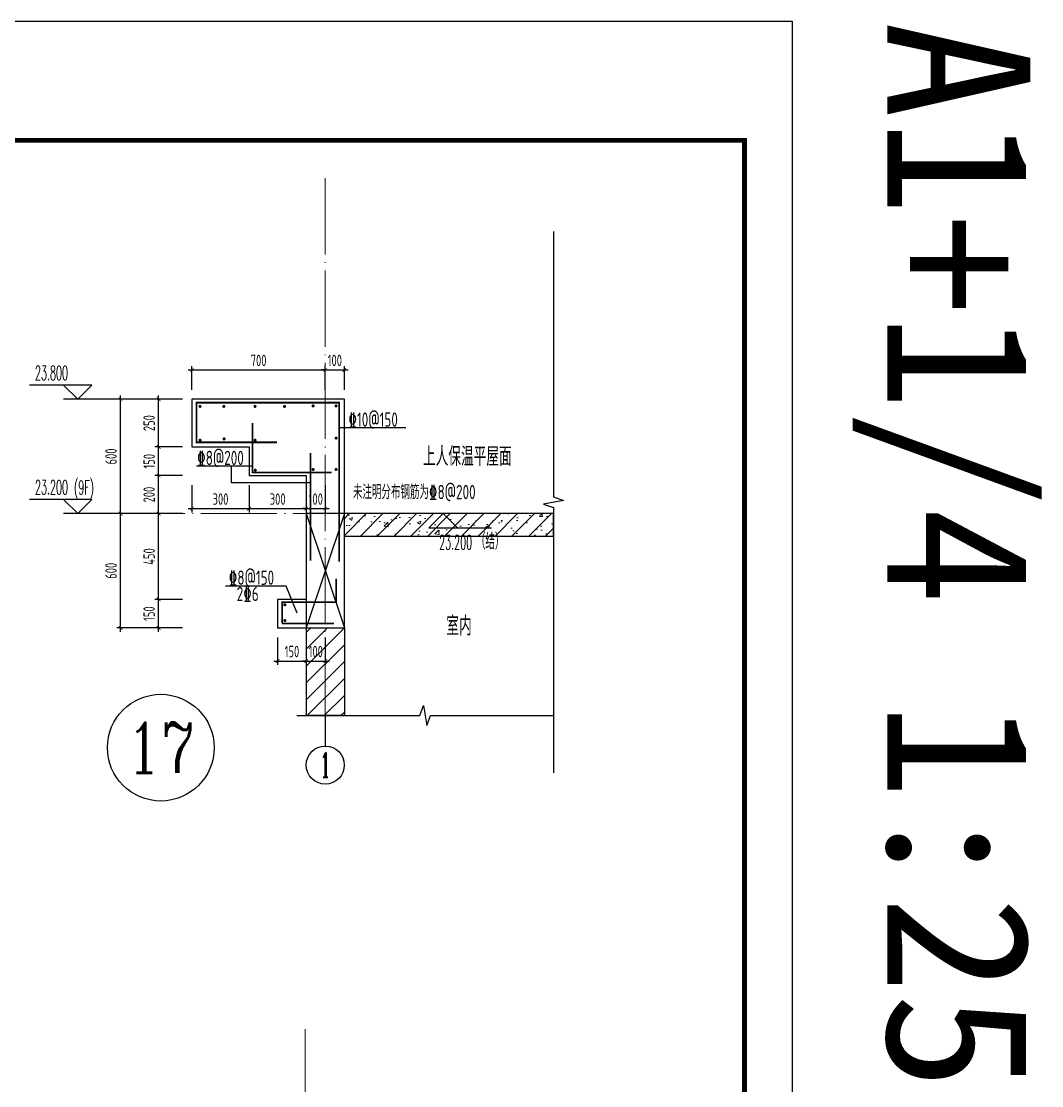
# Model space of a CAD drawing. Extents: x -1307975 to -76406, y -96289 to 379359.
# Drawn here: x -495474 to -490118, y 273602 to 279189 of the extents above; entities that cross this region are included whole.
import ezdxf
from ezdxf.enums import TextEntityAlignment as Align

# ---------------------------------------------------------------- set-up
doc = ezdxf.new("R2010")
doc.units = 0
doc.header["$LTSCALE"] = 1000
doc.linetypes.add('DOTE', pattern=[2.42, 2, -0.2, 0.02, -0.2])
doc.layers.get('0').update_dxf_attribs({"linetype": 'CONTINUOUS'})
doc.layers.get('DEFPOINTS').update_dxf_attribs({"linetype": 'CONTINUOUS'})
for name, color, linetype in [('A-AXIS_TEXT', 7, 'CONTINUOUS'), ('AXIS', 3, 'CONTINUOUS'), ('DIM', 2, 'CONTINUOUS'), ('DIM_ELEV', 3, 'CONTINUOUS'), ('DIM_SYMB', 3, 'CONTINUOUS'), ('PUB_TEXT', 2, 'CONTINUOUS'), ('REIN', 6, 'CONTINUOUS'), ('S-大样-砼线', 7, 'CONTINUOUS'), ('S-引出线', 40, 'CONTINUOUS'), ('TEXT', 2, 'CONTINUOUS'), ('WALL', 5, 'CONTINUOUS')]:
    doc.layers.add(name, color=color, linetype=linetype)
for name, color, linetype, lineweight in [('AXIS_TEXT', 7, 'CONTINUOUS', 20), ('DOTE', 19, 'DOTE', 9), ('PUB_HATCH', 8, 'CONTINUOUS', 9), ('图框', 9, 'CONTINUOUS', 18)]:
    doc.layers.add(name, color=color, linetype=linetype, lineweight=lineweight)
doc.layers.add('yichutu', color=7, linetype='CONTINUOUS', true_color=0xffffff)
doc.styles.add('_TCH_AXIS', font='COMPLEX', dxfattribs={"bigfont": 'GBCBIG'})
doc.styles.add('_TCH_DIM', font='SIMPLEX.shx', dxfattribs={"width": 0.7, "bigfont": 'GBCBIG.shx'})
doc.styles.add('_TCH_LABEL', font='simhei.ttf')
doc.styles.add('COMPLEX', font='COMPLEX')
doc.styles.add('TSSD_DIMENSION', font='Tssdeng.shx', dxfattribs={"width": 0.7, "bigfont": 'tssdchn.shx'})
doc.styles.add('TSSD_REIN', font='tssdeng.shx', dxfattribs={"width": 0.7, "height": 300, "bigfont": 'tssdchn.shx'})
doc.dimstyles.new('TSSD_20_20', dxfattribs={"dimtxt": 60, "dimasz": 20, "dimexe": 20, "dimexo": 50, "dimgap": 20, "dimtad": 1, "dimdec": 0, "dimzin": 0, "dimdsep": 46, "dimtxsty": 'TSSD_DIMENSION', "dimblk": 'ARCHTICK', "dimblk1": 'ARCHTICK', "dimblk2": 'ARCHTICK', "dimcen": 0, "dimdle": 20, "dimclrt": 7, "dimadec": 0, "dimazin": 0, "dimtfac": 1, "dimtdec": 0, "dimtix": 1, "dimtmove": 2, "dimatfit": 3, "dimfxl": 1, "dimtolj": 1, "dimtzin": 0, "dimarcsym": 0})

# ---------------------------------------------------------------- blocks, each defined once
blk = doc.blocks.new('GFDDDDRG')
at = {"layer": '图框'}
blk.add_lwpolyline([(923310, -107437), (923310, -159999), (893610, -159999), (893610, -107437)], close=True, dxfattribs=at)
blk.add_lwpolyline([(923310, -107437), (923310, -159999), (893610, -159999), (893610, -107437)], close=True, dxfattribs=at)
at = {"layer": '图框', "const_width": 50}
blk.add_lwpolyline([(894110, -159499), (922810, -159499), (922810, -108687), (894110, -108687)], close=True, dxfattribs=at)
blk = doc.blocks.new('yct-1051-594-26275-14850-25-1002.0')
at = {"layer": 'yichutu', "color": 7, "true_color": 0xffffff}
blk.add_lwpolyline([(0, 0), (0, 14850), (26275, 14850), (26275, 0)], close=True, dxfattribs=at)
at = {"layer": 'yichutu', "color": 7, "true_color": 0xffffff, "style": '_TCH_LABEL'}
blk.add_text('A1+1/4 1:25', height=750, dxfattribs=at).set_placement((0, 15350))
blk = doc.blocks.new('_ArchTick')
at = {"color": 0, "linetype": 'ByBlock', "const_width": 0.15}
blk.add_lwpolyline([(-0.5, -0.5), (0.5, 0.5)], dxfattribs=at)
blk = doc.blocks.new('*D2643')
at = {"layer": 'DEFPOINTS', "color": 0, "transparency": 16777216}
for p in [(-494128.3, 276004.8), (-493978.3, 276004.8), (-493978.3, 275831.1)]:
    blk.add_point(p, dxfattribs=at)
at = {"layer": 'DIM', "color": 0, "lineweight": -2, "transparency": 16777216}
for p, q in [((-494128.3, 275954.8), (-494128.3, 275811.1)), ((-493978.3, 275954.8), (-493978.3, 275811.1)), ((-494148.3, 275831.1), (-493958.3, 275831.1))]:
    blk.add_line(p, q, dxfattribs=at)
at = {"layer": 'DIM', "color": 0, "lineweight": -2, "transparency": 16777216, "xscale": 20, "yscale": 20, "zscale": 20, "rotation": 180}
blk.add_blockref('_ArchTick', (-494128.3, 275831.1), dxfattribs=at)
at = {"layer": 'DIM', "color": 0, "lineweight": -2, "transparency": 16777216, "xscale": 20, "yscale": 20, "zscale": 20}
blk.add_blockref('_ArchTick', (-493978.3, 275831.1), dxfattribs=at)
at = {"layer": 'DIM', "color": 7, "transparency": 16777216, "insert": (-494053.3, 275881.1), "char_height": 60, "attachment_point": 5, "style": 'TSSD_DIMENSION'}
blk.add_mtext('\\A1;150', dxfattribs=at)
blk = doc.blocks.new('*D2644')
at = {"layer": 'DEFPOINTS', "color": 0, "transparency": 16777216}
for p in [(-493978.3, 276004.8), (-493878.3, 276004.8), (-493878.3, 275831.1)]:
    blk.add_point(p, dxfattribs=at)
at = {"layer": 'DIM', "color": 0, "lineweight": -2, "transparency": 16777216}
for p, q in [((-493978.3, 275954.8), (-493978.3, 275811.1)), ((-493878.3, 275954.8), (-493878.3, 275811.1)), ((-493978.3, 275831.1), (-493998.3, 275831.1)), ((-493978.3, 275831.1), (-493878.3, 275831.1)), ((-493878.3, 275831.1), (-493858.3, 275831.1))]:
    blk.add_line(p, q, dxfattribs=at)
at = {"layer": 'DIM', "color": 0, "lineweight": -2, "transparency": 16777216, "xscale": 20, "yscale": 20, "zscale": 20}
blk.add_blockref('_ArchTick', (-493978.3, 275831.1), dxfattribs=at)
at = {"layer": 'DIM', "color": 0, "lineweight": -2, "transparency": 16777216, "xscale": 20, "yscale": 20, "zscale": 20, "rotation": 180}
blk.add_blockref('_ArchTick', (-493878.3, 275831.1), dxfattribs=at)
at = {"layer": 'DIM', "color": 7, "transparency": 16777216, "insert": (-493928.3, 275881.1), "char_height": 60, "attachment_point": 5, "style": 'TSSD_DIMENSION'}
blk.add_mtext('\\A1;100', dxfattribs=at)
blk = doc.blocks.new('*D2645')
at = {"layer": 'DEFPOINTS', "color": 0, "transparency": 16777216}
for p in [(-494578.3, 276804.8), (-494278.3, 276804.8), (-494278.3, 276631.1)]:
    blk.add_point(p, dxfattribs=at)
at = {"layer": 'DIM', "color": 0, "lineweight": -2, "transparency": 16777216}
for p, q in [((-494578.3, 276754.8), (-494578.3, 276611.1)), ((-494278.3, 276754.8), (-494278.3, 276611.1)), ((-494598.3, 276631.1), (-494258.3, 276631.1))]:
    blk.add_line(p, q, dxfattribs=at)
at = {"layer": 'DIM', "color": 0, "lineweight": -2, "transparency": 16777216, "xscale": 20, "yscale": 20, "zscale": 20, "rotation": 180}
blk.add_blockref('_ArchTick', (-494578.3, 276631.1), dxfattribs=at)
at = {"layer": 'DIM', "color": 0, "lineweight": -2, "transparency": 16777216, "xscale": 20, "yscale": 20, "zscale": 20}
blk.add_blockref('_ArchTick', (-494278.3, 276631.1), dxfattribs=at)
at = {"layer": 'DIM', "color": 7, "transparency": 16777216, "insert": (-494428.3, 276681.1), "char_height": 60, "attachment_point": 5, "style": 'TSSD_DIMENSION'}
blk.add_mtext('\\A1;300', dxfattribs=at)
blk = doc.blocks.new('*D2646')
at = {"layer": 'DEFPOINTS', "color": 0, "transparency": 16777216}
for p in [(-494278.3, 276804.8), (-493978.3, 276804.8), (-493978.3, 276631.1)]:
    blk.add_point(p, dxfattribs=at)
at = {"layer": 'DIM', "color": 0, "lineweight": -2, "transparency": 16777216}
for p, q in [((-494278.3, 276754.8), (-494278.3, 276611.1)), ((-493978.3, 276754.8), (-493978.3, 276611.1)), ((-494298.3, 276631.1), (-493958.3, 276631.1))]:
    blk.add_line(p, q, dxfattribs=at)
at = {"layer": 'DIM', "color": 0, "lineweight": -2, "transparency": 16777216, "xscale": 20, "yscale": 20, "zscale": 20, "rotation": 180}
blk.add_blockref('_ArchTick', (-494278.3, 276631.1), dxfattribs=at)
at = {"layer": 'DIM', "color": 0, "lineweight": -2, "transparency": 16777216, "xscale": 20, "yscale": 20, "zscale": 20}
blk.add_blockref('_ArchTick', (-493978.3, 276631.1), dxfattribs=at)
at = {"layer": 'DIM', "color": 7, "transparency": 16777216, "insert": (-494128.3, 276681.1), "char_height": 60, "attachment_point": 5, "style": 'TSSD_DIMENSION'}
blk.add_mtext('\\A1;300', dxfattribs=at)
blk = doc.blocks.new('*D2647')
at = {"layer": 'DEFPOINTS', "color": 0, "transparency": 16777216}
for p in [(-493978.3, 276804.8), (-493878.3, 276804.8), (-493878.3, 276631.1)]:
    blk.add_point(p, dxfattribs=at)
at = {"layer": 'DIM', "color": 0, "lineweight": -2, "transparency": 16777216}
for p, q in [((-493978.3, 276754.8), (-493978.3, 276611.1)), ((-493878.3, 276754.8), (-493878.3, 276611.1)), ((-493978.3, 276631.1), (-493998.3, 276631.1)), ((-493978.3, 276631.1), (-493878.3, 276631.1)), ((-493878.3, 276631.1), (-493858.3, 276631.1))]:
    blk.add_line(p, q, dxfattribs=at)
at = {"layer": 'DIM', "color": 0, "lineweight": -2, "transparency": 16777216, "xscale": 20, "yscale": 20, "zscale": 20}
blk.add_blockref('_ArchTick', (-493978.3, 276631.1), dxfattribs=at)
at = {"layer": 'DIM', "color": 0, "lineweight": -2, "transparency": 16777216, "xscale": 20, "yscale": 20, "zscale": 20, "rotation": 180}
blk.add_blockref('_ArchTick', (-493878.3, 276631.1), dxfattribs=at)
at = {"layer": 'DIM', "color": 7, "transparency": 16777216, "insert": (-493928.3, 276681.1), "char_height": 60, "attachment_point": 5, "style": 'TSSD_DIMENSION'}
blk.add_mtext('\\A1;100', dxfattribs=at)
blk = doc.blocks.new('*D2648')
at = {"layer": 'DEFPOINTS', "color": 0, "transparency": 16777216}
for p in [(-493878.3, 277358.9), (-494578.3, 277204.8), (-493878.3, 277204.8)]:
    blk.add_point(p, dxfattribs=at)
at = {"layer": 'DIM', "color": 0, "lineweight": -2, "transparency": 16777216}
for p, q in [((-494578.3, 277254.8), (-494578.3, 277378.9)), ((-493878.3, 277254.8), (-493878.3, 277378.9)), ((-494598.3, 277358.9), (-493858.3, 277358.9))]:
    blk.add_line(p, q, dxfattribs=at)
at = {"layer": 'DIM', "color": 0, "lineweight": -2, "transparency": 16777216, "xscale": 20, "yscale": 20, "zscale": 20, "rotation": 180}
blk.add_blockref('_ArchTick', (-494578.3, 277358.9), dxfattribs=at)
at = {"layer": 'DIM', "color": 0, "lineweight": -2, "transparency": 16777216, "xscale": 20, "yscale": 20, "zscale": 20}
blk.add_blockref('_ArchTick', (-493878.3, 277358.9), dxfattribs=at)
at = {"layer": 'DIM', "color": 7, "transparency": 16777216, "insert": (-494228.3, 277408.9), "char_height": 60, "attachment_point": 5, "style": 'TSSD_DIMENSION'}
blk.add_mtext('\\A1;700', dxfattribs=at)
blk = doc.blocks.new('*D2649')
at = {"layer": 'DEFPOINTS', "color": 0, "transparency": 16777216}
for p in [(-493778.3, 277358.9), (-493878.3, 277204.8), (-493778.3, 277204.8)]:
    blk.add_point(p, dxfattribs=at)
at = {"layer": 'DIM', "color": 0, "lineweight": -2, "transparency": 16777216}
for p, q in [((-493878.3, 277254.8), (-493878.3, 277378.9)), ((-493778.3, 277254.8), (-493778.3, 277378.9)), ((-493878.3, 277358.9), (-493898.3, 277358.9)), ((-493878.3, 277358.9), (-493778.3, 277358.9)), ((-493778.3, 277358.9), (-493758.3, 277358.9))]:
    blk.add_line(p, q, dxfattribs=at)
at = {"layer": 'DIM', "color": 0, "lineweight": -2, "transparency": 16777216, "xscale": 20, "yscale": 20, "zscale": 20}
blk.add_blockref('_ArchTick', (-493878.3, 277358.9), dxfattribs=at)
at = {"layer": 'DIM', "color": 0, "lineweight": -2, "transparency": 16777216, "xscale": 20, "yscale": 20, "zscale": 20, "rotation": 180}
blk.add_blockref('_ArchTick', (-493778.3, 277358.9), dxfattribs=at)
at = {"layer": 'DIM', "color": 7, "transparency": 16777216, "insert": (-493828.3, 277408.9), "char_height": 60, "attachment_point": 5, "style": 'TSSD_DIMENSION'}
blk.add_mtext('\\A1;100', dxfattribs=at)
blk = doc.blocks.new('*D2650')
at = {"layer": 'DEFPOINTS', "color": 0, "transparency": 16777216}
for p in [(-494752.9, 277204.8), (-494578.3, 277204.8), (-494578.3, 276954.8)]:
    blk.add_point(p, dxfattribs=at)
at = {"layer": 'DIM', "color": 0, "lineweight": -2, "transparency": 16777216}
for p, q in [((-494628.3, 277204.8), (-494772.9, 277204.8)), ((-494752.9, 276934.8), (-494752.9, 277224.8)), ((-494628.3, 276954.8), (-494772.9, 276954.8))]:
    blk.add_line(p, q, dxfattribs=at)
at = {"layer": 'DIM', "color": 0, "lineweight": -2, "transparency": 16777216, "xscale": 20, "yscale": 20, "zscale": 20}
for p, rotation in [((-494752.9, 277204.8), 90), ((-494752.9, 276954.8), 270)]:
    blk.add_blockref('_ArchTick', p, dxfattribs=dict(at, rotation=rotation))
at = {"layer": 'DIM', "color": 7, "transparency": 16777216, "insert": (-494802.9, 277079.8), "char_height": 60, "attachment_point": 5, "rotation": 90, "style": 'TSSD_DIMENSION'}
blk.add_mtext('\\A1;250', dxfattribs=at)
blk = doc.blocks.new('*D2651')
at = {"layer": 'DEFPOINTS', "color": 0, "transparency": 16777216}
for p in [(-494752.9, 276954.8), (-494578.3, 276954.8), (-494578.3, 276804.8)]:
    blk.add_point(p, dxfattribs=at)
at = {"layer": 'DIM', "color": 0, "lineweight": -2, "transparency": 16777216}
for p, q in [((-494752.9, 276784.8), (-494752.9, 276974.8)), ((-494628.3, 276954.8), (-494772.9, 276954.8)), ((-494628.3, 276804.8), (-494772.9, 276804.8))]:
    blk.add_line(p, q, dxfattribs=at)
at = {"layer": 'DIM', "color": 0, "lineweight": -2, "transparency": 16777216, "xscale": 20, "yscale": 20, "zscale": 20}
for p, rotation in [((-494752.9, 276954.8), 90), ((-494752.9, 276804.8), 270)]:
    blk.add_blockref('_ArchTick', p, dxfattribs=dict(at, rotation=rotation))
at = {"layer": 'DIM', "color": 7, "transparency": 16777216, "insert": (-494802.9, 276879.8), "char_height": 60, "attachment_point": 5, "rotation": 90, "style": 'TSSD_DIMENSION'}
blk.add_mtext('\\A1;150', dxfattribs=at)
blk = doc.blocks.new('*D2652')
at = {"layer": 'DEFPOINTS', "color": 0, "transparency": 16777216}
for p in [(-494752.9, 276804.8), (-494578.3, 276804.8), (-494578.3, 276604.8)]:
    blk.add_point(p, dxfattribs=at)
at = {"layer": 'DIM', "color": 0, "lineweight": -2, "transparency": 16777216}
for p, q in [((-494752.9, 276584.8), (-494752.9, 276824.8)), ((-494628.3, 276804.8), (-494772.9, 276804.8)), ((-494628.3, 276604.8), (-494772.9, 276604.8))]:
    blk.add_line(p, q, dxfattribs=at)
at = {"layer": 'DIM', "color": 0, "lineweight": -2, "transparency": 16777216, "xscale": 20, "yscale": 20, "zscale": 20}
for p, rotation in [((-494752.9, 276804.8), 90), ((-494752.9, 276604.8), 270)]:
    blk.add_blockref('_ArchTick', p, dxfattribs=dict(at, rotation=rotation))
at = {"layer": 'DIM', "color": 7, "transparency": 16777216, "insert": (-494802.9, 276704.8), "char_height": 60, "attachment_point": 5, "rotation": 90, "style": 'TSSD_DIMENSION'}
blk.add_mtext('\\A1;200', dxfattribs=at)
blk = doc.blocks.new('*D2653')
at = {"layer": 'DEFPOINTS', "color": 0, "transparency": 16777216}
for p in [(-494752.9, 276604.8), (-494578.3, 276604.8), (-494578.3, 276154.8)]:
    blk.add_point(p, dxfattribs=at)
at = {"layer": 'DIM', "color": 0, "lineweight": -2, "transparency": 16777216}
for p, q in [((-494628.3, 276604.8), (-494772.9, 276604.8)), ((-494752.9, 276134.8), (-494752.9, 276624.8)), ((-494628.3, 276154.8), (-494772.9, 276154.8))]:
    blk.add_line(p, q, dxfattribs=at)
at = {"layer": 'DIM', "color": 0, "lineweight": -2, "transparency": 16777216, "xscale": 20, "yscale": 20, "zscale": 20}
for p, rotation in [((-494752.9, 276604.8), 90), ((-494752.9, 276154.8), 270)]:
    blk.add_blockref('_ArchTick', p, dxfattribs=dict(at, rotation=rotation))
at = {"layer": 'DIM', "color": 7, "transparency": 16777216, "insert": (-494802.9, 276379.8), "char_height": 60, "attachment_point": 5, "rotation": 90, "style": 'TSSD_DIMENSION'}
blk.add_mtext('\\A1;450', dxfattribs=at)
blk = doc.blocks.new('*D2654')
at = {"layer": 'DEFPOINTS', "color": 0, "transparency": 16777216}
for p in [(-494752.9, 276154.8), (-494578.3, 276154.8), (-494578.3, 276004.8)]:
    blk.add_point(p, dxfattribs=at)
at = {"layer": 'DIM', "color": 0, "lineweight": -2, "transparency": 16777216}
for p, q in [((-494628.3, 276154.8), (-494772.9, 276154.8)), ((-494752.9, 275984.8), (-494752.9, 276174.8)), ((-494628.3, 276004.8), (-494772.9, 276004.8))]:
    blk.add_line(p, q, dxfattribs=at)
at = {"layer": 'DIM', "color": 0, "lineweight": -2, "transparency": 16777216, "xscale": 20, "yscale": 20, "zscale": 20}
for p, rotation in [((-494752.9, 276154.8), 90), ((-494752.9, 276004.8), 270)]:
    blk.add_blockref('_ArchTick', p, dxfattribs=dict(at, rotation=rotation))
at = {"layer": 'DIM', "color": 7, "transparency": 16777216, "insert": (-494802.9, 276079.8), "char_height": 60, "attachment_point": 5, "rotation": 90, "style": 'TSSD_DIMENSION'}
blk.add_mtext('\\A1;150', dxfattribs=at)
blk = doc.blocks.new('*D2655')
at = {"layer": 'DEFPOINTS', "color": 0, "transparency": 16777216}
for p in [(-494952.9, 276604.8), (-494652.9, 276604.8), (-494652.9, 276004.8)]:
    blk.add_point(p, dxfattribs=at)
at = {"layer": 'DIM', "color": 0, "lineweight": -2, "transparency": 16777216}
for p, q in [((-494702.9, 276604.8), (-494972.9, 276604.8)), ((-494952.9, 275984.8), (-494952.9, 276624.8)), ((-494702.9, 276004.8), (-494972.9, 276004.8))]:
    blk.add_line(p, q, dxfattribs=at)
at = {"layer": 'DIM', "color": 0, "lineweight": -2, "transparency": 16777216, "xscale": 20, "yscale": 20, "zscale": 20}
for p, rotation in [((-494952.9, 276604.8), 90), ((-494952.9, 276004.8), 270)]:
    blk.add_blockref('_ArchTick', p, dxfattribs=dict(at, rotation=rotation))
at = {"layer": 'DIM', "color": 7, "transparency": 16777216, "insert": (-495002.9, 276304.8), "char_height": 60, "attachment_point": 5, "rotation": 90, "style": 'TSSD_DIMENSION'}
blk.add_mtext('\\A1;600', dxfattribs=at)
blk = doc.blocks.new('*D2656')
at = {"layer": 'DEFPOINTS', "color": 0, "transparency": 16777216}
for p in [(-494952.9, 277204.8), (-494652.9, 277204.8), (-494652.9, 276604.8)]:
    blk.add_point(p, dxfattribs=at)
at = {"layer": 'DIM', "color": 0, "lineweight": -2, "transparency": 16777216}
for p, q in [((-494702.9, 277204.8), (-494972.9, 277204.8)), ((-494952.9, 276584.8), (-494952.9, 277224.8)), ((-494702.9, 276604.8), (-494972.9, 276604.8))]:
    blk.add_line(p, q, dxfattribs=at)
at = {"layer": 'DIM', "color": 0, "lineweight": -2, "transparency": 16777216, "xscale": 20, "yscale": 20, "zscale": 20}
for p, rotation in [((-494952.9, 277204.8), 90), ((-494952.9, 276604.8), 270)]:
    blk.add_blockref('_ArchTick', p, dxfattribs=dict(at, rotation=rotation))
at = {"layer": 'DIM', "color": 7, "transparency": 16777216, "insert": (-495002.9, 276904.8), "char_height": 60, "attachment_point": 5, "rotation": 90, "style": 'TSSD_DIMENSION'}
blk.add_mtext('\\A1;600', dxfattribs=at)
blk = doc.blocks.new('_AXISO')
blk.add_circle((0, 0), 0.5)
at = {"layer": 'A-AXIS_TEXT', "style": 'COMPLEX', "width": 1.041667}
blk.add_attdef('A', text='', height=0.56, dxfattribs=at).set_placement((-0.25, -0.28), (0.25, -0.28), align=Align.FIT)
blk = doc.blocks.new('20210809.04143009')
at = {"layer": 'REIN', "const_width": 9}
for points in [[(87577.4, 67531.6), (87154.5, 67531.6), (87154.5, 67739.9), (87903.5, 67739.9), (87903.5, 66904.9)], [(87448.4, 67632.6), (87448.4, 67373.2), (87864.3, 67373.2)], [(87752.4, 66910.5), (87752.4, 67475.3)], [(87603.8, 66580.9), (87603.8, 66692.7), (87887.7, 66692.7), (87887.7, 66815.7)], [(87603.8, 66580.9), (87876.3, 66580.9)]]:
    blk.add_lwpolyline(points, dxfattribs=at)
at = {"layer": 'REIN', "const_width": 8}
for points in [[(87168.8, 67720.3, 1), (87176.8, 67720.3, 1)], [(87293.8, 67720.3, 1), (87301.8, 67720.3, 1)], [(87457.5, 67720.3, 1), (87465.5, 67720.3, 1)], [(87612.4, 67720.3, 1), (87620.4, 67720.3, 1)], [(87762.2, 67722.6, 1), (87770.2, 67722.6, 1)], [(87882.9, 67722.6, 1), (87890.9, 67722.6, 1)], [(87168.8, 67542.9, 1), (87176.8, 67542.9, 1)], [(87294.9, 67549.5, 1), (87302.9, 67549.5, 1)], [(87457.5, 67542.9, 1), (87465.5, 67542.9, 1)], [(87882.9, 67554.1, 1), (87890.9, 67554.1, 1)], [(87459, 67385.4, 1), (87467, 67385.4, 1)], [(87762.2, 67389.2, 1), (87770.2, 67389.2, 1)], [(87882.9, 67389.2, 1), (87890.9, 67389.2, 1)], [(87614, 66679.1, 1), (87622, 66679.1, 1)], [(87614, 66596.2, 1), (87622, 66596.2, 1)]]:
    blk.add_lwpolyline(points, format="xyb", close=True, dxfattribs=at)
at = {"layer": 'S-引出线'}
for p, q in [((87899.5, 67609.5), (88253.1, 67609.5)), ((87154.5, 67408.2), (87448.4, 67408.2)), ((87338.1, 67319.1), (87338.1, 67408.2)), ((87752.4, 67319.1), (87338.1, 67319.1))]:
    blk.add_line(p, q, dxfattribs=at)
blk.add_lwpolyline([(87683, 66635.5), (87625, 66777), (87306.6, 66777)], dxfattribs=at)
at = {"layer": 'TEXT', "style": 'TSSD_REIN', "width": 0.7}
for s, p in [('%%13210@150', (87951.6, 67613.6)), ('%%1328@200', (87157.6, 67412.4)), ('未注明分布钢筋为%%1328@200', (87975.3, 67233.3)), ('%%1328@150', (87323.6, 66783.8)), ('2%%1326', (87365.4, 66698.6))]:
    blk.add_text(s, height=75, rotation=0, dxfattribs=at).set_placement(p)

msp = doc.modelspace()

# ---------------------------------------------------------------- hatches: boundary and pattern name
at = {"layer": 'PUB_HATCH'}
h = msp.add_hatch(dxfattribs=at)
h.set_pattern_fill('钢筋混凝土', color=256, scale=25, style=0)
h.set_pattern_definition([(45, (-1182008.505, 426623.756), (-44.194174, 44.194174), []), (50, (-1182008.5, 426623.76), (179.315046, -15.688034), [18.75, -206.25]), (355, (-1182008.5, 426623.76), (-34.687833, 188.048033), [15, -165]), (100.4514, (-1181993.56, 426622.45), (144.627345, 172.359886), [15.935047, -175.28553]), (46.1842, (-1182008.5, 426673.76), (266.81026, -41.379754), [28.125, -309.375]), (96.6356, (-1181986.27, 426670.3), (233.66568, 243.52947), [23.90257, -262.92825]), (351.1842, (-1182008.5, 426673.76), (233.66549, 243.52965), [22.5, -247.5]), (21, (-1181983.5, 426661.26), (149.226763, -100.654723), [18.75, -206.25]), (326, (-1181983.5, 426661.26), (60.828833, 181.28751), [15, -165]), (71.4514, (-1181971.07, 426652.87), (210.055657, 80.632624), [15.935047, -175.28553]), (37.5, (-1182008.505, 426623.756), (3.039964, 83.2234635), [0, -163, 0, -167.5, 0, -165.625]), (7.5, (-1182008.505, 426623.76), (65.767384, 98.602928), [0, -95.5, 0, -159.25, 0, -63.125]), (327.5, (-1182064.255, 426623.756), (133.455609, -5.638718), [0, -62.5, 0, -195, 0, -258.75]), (317.5, (-1182089.25, 426623.76), (145.796542, 25.026246), [0, -81.25, 0, -129.5, 0, -183.75])])
h.paths.add_polyline_path([(-493778.33, 276604.77), (-493778.33, 276484.77), (-492679.8, 276484.77), (-492679.8, 276604.77)])
h = msp.add_hatch(dxfattribs=at)
h.set_pattern_fill('普通砖', color=256, scale=25, style=0)
h.set_pattern_definition([(45, (-1182008.505, 426668.634), (-44.1941915, 44.1941915), [])])
h.paths.add_polyline_path([(-493778.33, 276004.77), (-493876.5, 276004.77), (-493978.28, 276004.77), (-493978.28, 275544.61), (-493778.28, 275544.62), (-493778.28, 276004.77)])

# ---------------------------------------------------------------- linework, layer by layer
at = {"layer": 'AXIS'}
msp.add_line((-493878.36, 275544.61), (-493878.36, 275385.22), dxfattribs=at)
at = {"layer": 'AXIS', "color": 6}
msp.add_circle((-494741.6, 275376.55), 280, dxfattribs=at)
at = {"layer": 'DIM_ELEV'}
for p, q in [((-495102.94, 277279.77), (-495430.94, 277279.77)), ((-495177.94, 277204.77), (-495252.94, 277279.77)), ((-495177.94, 277204.77), (-495102.94, 277279.77)), ((-494752.94, 277204.77), (-495252.94, 277204.77)), ((-495102.94, 276679.77), (-495430.94, 276679.77)), ((-495177.94, 276604.77), (-495252.94, 276679.77)), ((-495177.94, 276604.77), (-495102.94, 276679.77)), ((-494752.94, 276604.77), (-495252.94, 276604.77))]:
    msp.add_line(p, q, dxfattribs=at)
at = {"layer": 'DIM_ELEV', "color": 3}
for p, q in [((-493259.13, 276604.77), (-493334.13, 276529.77)), ((-493259.13, 276604.77), (-493184.13, 276529.77)), ((-493334.13, 276529.77), (-493006.13, 276529.77))]:
    msp.add_line(p, q, dxfattribs=at)
at = {"layer": 'DIM_SYMB'}
for points in [[(-492679.8, 278084.77), (-492679.8, 276692.82), (-492627.3, 276673.71), (-492732.3, 276655.2), (-492679.8, 276636.57), (-492679.8, 275244.61)], [(-494028.33, 275544.61), (-493382.19, 275544.61), (-493363.08, 275597.11), (-493344.57, 275492.11), (-493325.94, 275544.61), (-492679.8, 275544.61)]]:
    msp.add_lwpolyline(points, dxfattribs=at)
at = {"layer": 'DOTE', "color": 1, "linetype": 'DOTE', "ltscale": 0.2}
for p, q in [((-493878.33, 275544.61), (-493878.33, 278384.77)), ((-492679.8, 276604.77), (-494652.94, 276604.77)), ((-493984.5, 269142.71), (-493984.5, 273923.47))]:
    msp.add_line(p, q, dxfattribs=at)
at = {"layer": 'S-大样-砼线'}
for p, q in [((-493978.33, 276604.77), (-493778.33, 276004.77)), ((-493778.33, 276604.77), (-493978.33, 276004.77))]:
    msp.add_line(p, q, dxfattribs=at)
msp.add_lwpolyline([(-493778.33, 276604.77), (-493978.33, 276604.77), (-493978.33, 276004.77), (-493778.33, 276004.77)], close=True, dxfattribs=at)
at = {"layer": 'WALL'}
for p, q in [((-493778.33, 277204.76), (-494578.33, 277204.78)), ((-494578.33, 277204.78), (-494578.33, 276954.77)), ((-493778.33, 276604.77), (-493778.33, 277204.76)), ((-494578.33, 276954.77), (-494278.33, 276954.77)), ((-494278.33, 276954.77), (-494278.33, 276804.77)), ((-494278.33, 276804.77), (-493978.33, 276804.77)), ((-493978.33, 276804.77), (-493978.33, 276154.77)), ((-492679.8, 276604.77), (-493778.33, 276604.77)), ((-492679.8, 276484.77), (-492679.8, 276604.77)), ((-492679.8, 276484.77), (-493778.33, 276484.77)), ((-493778.33, 276004.77), (-493778.33, 276484.77)), ((-493978.33, 276154.77), (-494128.33, 276154.77)), ((-494128.33, 276154.77), (-494128.33, 276004.77)), ((-494128.33, 276004.77), (-493778.33, 276004.77)), ((-493978.28, 276004.77), (-493978.28, 275544.61)), ((-493778.28, 276004.77), (-493778.33, 276004.77)), ((-493778.28, 276004.77), (-493778.28, 275544.62)), ((-493778.28, 275544.62), (-493978.28, 275544.61))]:
    msp.add_line(p, q, dxfattribs=at)

# ---------------------------------------------------------------- block references
at = {"xscale": 0.5, "yscale": 0.5, "zscale": 0.5}
msp.add_blockref('GFDDDDRG', (-953082.89, 332907.23), dxfattribs=at)
at = {"layer": 'AXIS'}
ref = msp.add_blockref('_AXISO', (-493878.36, 275285.22), dxfattribs=dict(at, xscale=200, yscale=200, zscale=200))
ref.add_attrib('A', '1', dxfattribs={"layer": 'AXIS_TEXT', "height": 128.68, "style": '_TCH_AXIS'}).set_placement((-493905.93, 275220.88), (-493850.78, 275220.88), align=Align.FIT)
at = {"layer": 'REIN'}
msp.add_blockref('20210809.04143009', (-581708.59, 209447.3), dxfattribs=at)
at = {"layer": 'yichutu', "rotation": 270}
msp.add_blockref('yct-1051-594-26275-14850-25-1002.0', (-506278, 279188.75), dxfattribs=at)

# ---------------------------------------------------------------- texts
at = {"layer": 'AXIS_TEXT', "color": 6, "style": '_TCH_AXIS'}
msp.add_text('17', height=262.756, dxfattribs=at).set_placement((-494923.03, 275245.18), (-494560.18, 275245.18), align=Align.FIT)
at = {"layer": 'DIM_ELEV', "color": 7, "style": '_TCH_DIM'}
for s, height, width, p in [('23.200', 74.375, 0.494118, (-493280.68, 276417.25)), ('（结）', 84.397, 0.7, (-493088.18, 276417.25))]:
    msp.add_text(s, height=height, dxfattribs=dict(at, width=width)).set_placement(p)
at = {"layer": 'PUB_TEXT'}
for s, height, style, width, p in [('23.800', 74.375, '_TCH_DIM', 0.494118, (-495402.04, 277306.02)), ('上人保温平屋面', 100, 'TSSD_REIN', 0.7, (-493365.39, 276854.59)), ('23.200', 74.375, '_TCH_DIM', 0.494118, (-495402.04, 276706.02)), ('(9F)', 74.375, '_TCH_DIM', 0.494118, (-495196.64, 276704.8)), ('室内', 100, 'TSSD_REIN', 0.7, (-493242.92, 275965.43))]:
    msp.add_text(s, height=height, dxfattribs=dict(at, style=style, width=width)).set_placement(p)

# ---------------------------------------------------------------- dimensions: what is measured, and where the dimension line sits
at = {"layer": 'DIM'}
for p1, p2, distance, picture, middle in [((-494578.33, 277204.77), (-493878.33, 277204.77), 154.16, '*D2648', (-494228.33, 277408.93)), ((-493878.33, 277204.77), (-493778.33, 277204.77), 154.16, '*D2649', (-493828.33, 277408.93)), ((-494652.94, 276604.77), (-494652.94, 277204.77), 300, '*D2656', (-495002.94, 276904.77)), ((-494578.33, 276954.77), (-494578.33, 277204.77), 174.61, '*D2650', (-494802.94, 277079.77)), ((-494578.33, 276804.77), (-494578.33, 276954.77), 174.61, '*D2651', (-494802.94, 276879.77)), ((-494578.33, 276604.77), (-494578.33, 276804.77), 174.61, '*D2652', (-494802.94, 276704.77)), ((-494578.33, 276804.77), (-494278.33, 276804.77), -173.71, '*D2645', (-494428.33, 276681.06)), ((-494278.33, 276804.77), (-493978.33, 276804.77), -173.71, '*D2646', (-494128.33, 276681.06)), ((-493978.33, 276804.77), (-493878.33, 276804.77), -173.71, '*D2647', (-493928.33, 276681.06)), ((-494652.94, 276004.76), (-494652.94, 276604.77), 300, '*D2655', (-495002.94, 276304.77)), ((-494578.33, 276154.77), (-494578.33, 276604.77), 174.61, '*D2653', (-494802.94, 276379.77)), ((-494578.33, 276004.77), (-494578.33, 276154.77), 174.61, '*D2654', (-494802.94, 276079.77)), ((-494128.33, 276004.77), (-493978.33, 276004.77), -173.71, '*D2643', (-494053.33, 275881.06)), ((-493978.33, 276004.77), (-493878.33, 276004.77), -173.71, '*D2644', (-493928.33, 275881.06))]:
    dim = msp.add_aligned_dim(p1=p1, p2=p2, distance=distance, dimstyle='TSSD_20_20', dxfattribs=at)
    dim.commit()
    dim.dimension.update_dxf_attribs({"geometry": picture, "text_midpoint": middle})

doc.saveas('drawing.dxf')
